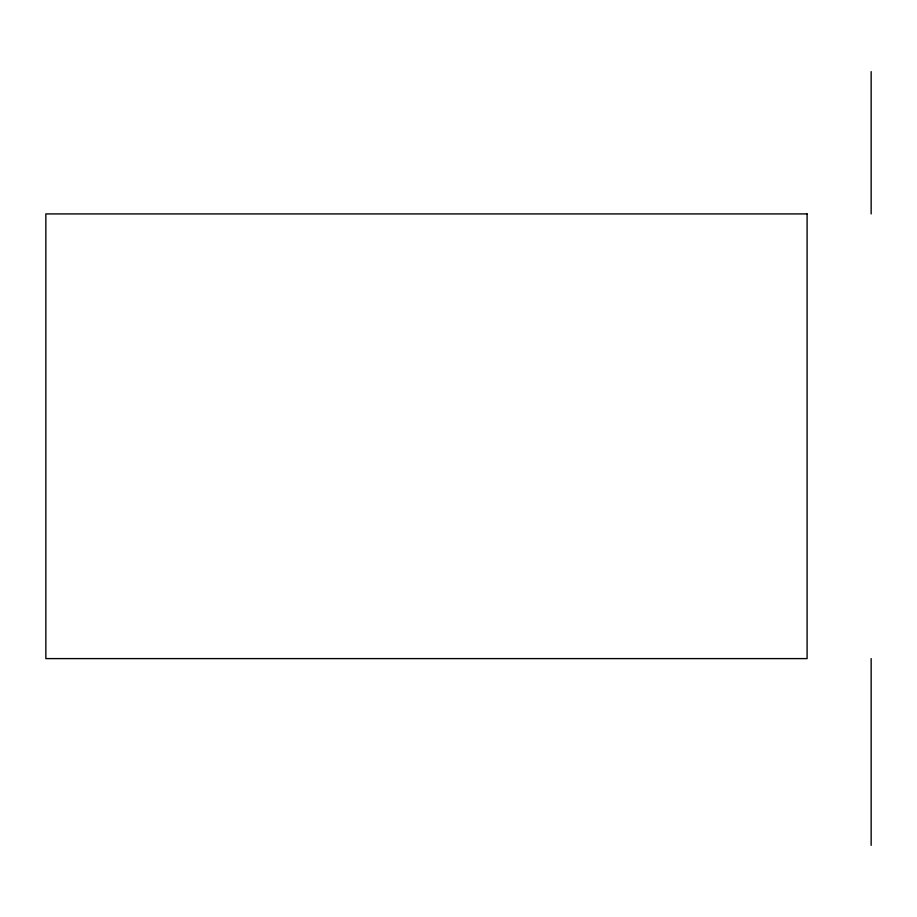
<?xml version="1.0" encoding="UTF-8"?>
<svg xmlns="http://www.w3.org/2000/svg" width="917" height="917" viewBox="0 0 917 917"><rect width="100%" height="100%" fill="white"/><g stroke="black" fill="none" stroke-linecap="round" stroke-linejoin="round"><path stroke-width="1.38" d="M871.15 71.629L871.15 213.925M871.15 658.601L871.15 845.371M807.098 213.925L45.85 213.925L45.85 658.601L807.098 658.601L807.098 213.925"/></g></svg>
